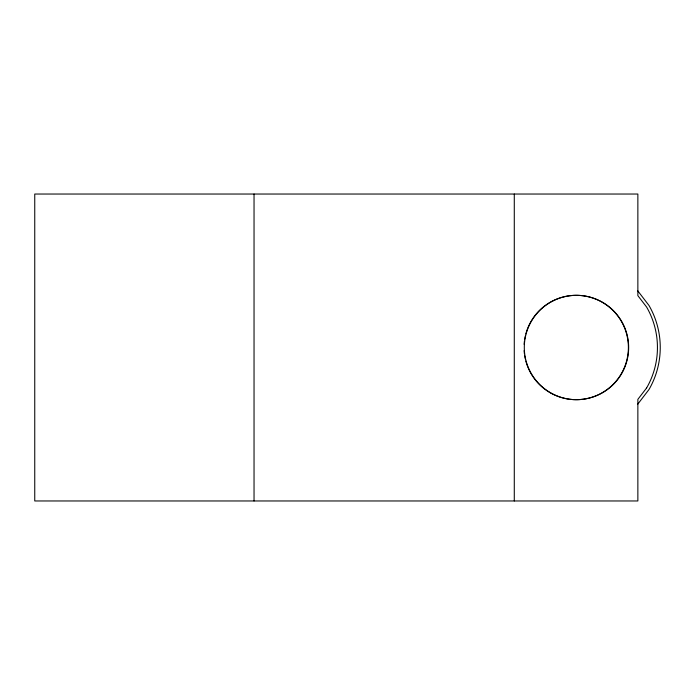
<?xml version="1.0" encoding="UTF-8"?>
<svg xmlns="http://www.w3.org/2000/svg" width="695" height="695" viewBox="0 0 695 695"><rect width="100%" height="100%" fill="white"/><g stroke="black" fill="none" stroke-linecap="round" stroke-linejoin="round"><path stroke-width="1.04" d="M637.593 404.377L648.991 389.521A84.043 84.043 0 0 0 648.991 305.479L637.593 290.623M514.283 194.035L514.283 500.965M254.04 194.035L254.04 500.965M525.811 333.991A52.177 52.177 0 0 1 606.136 304.757A52.177 52.177 0 0 1 606.136 390.243A52.177 52.177 0 0 1 525.811 361.009M525.307 358.976A52.177 52.177 0 0 1 524.708 355.875M524.412 353.79A52.177 52.177 0 0 1 524.126 350.636M524.126 344.364A52.177 52.177 0 0 1 524.412 341.21M524.708 339.125A52.177 52.177 0 0 1 525.307 336.024M646.593 387.984L637.862 399.356L637.862 500.965L34.75 500.965L34.75 194.035L637.862 194.035L637.862 295.644L646.593 307.016A80.959 80.959 0 0 1 646.593 387.984M550.388 392.684A52.177 52.177 0 0 0 628.662 347.5A52.177 52.177 0 0 0 550.388 302.316A52.177 52.177 0 0 0 550.388 392.684"/></g></svg>
